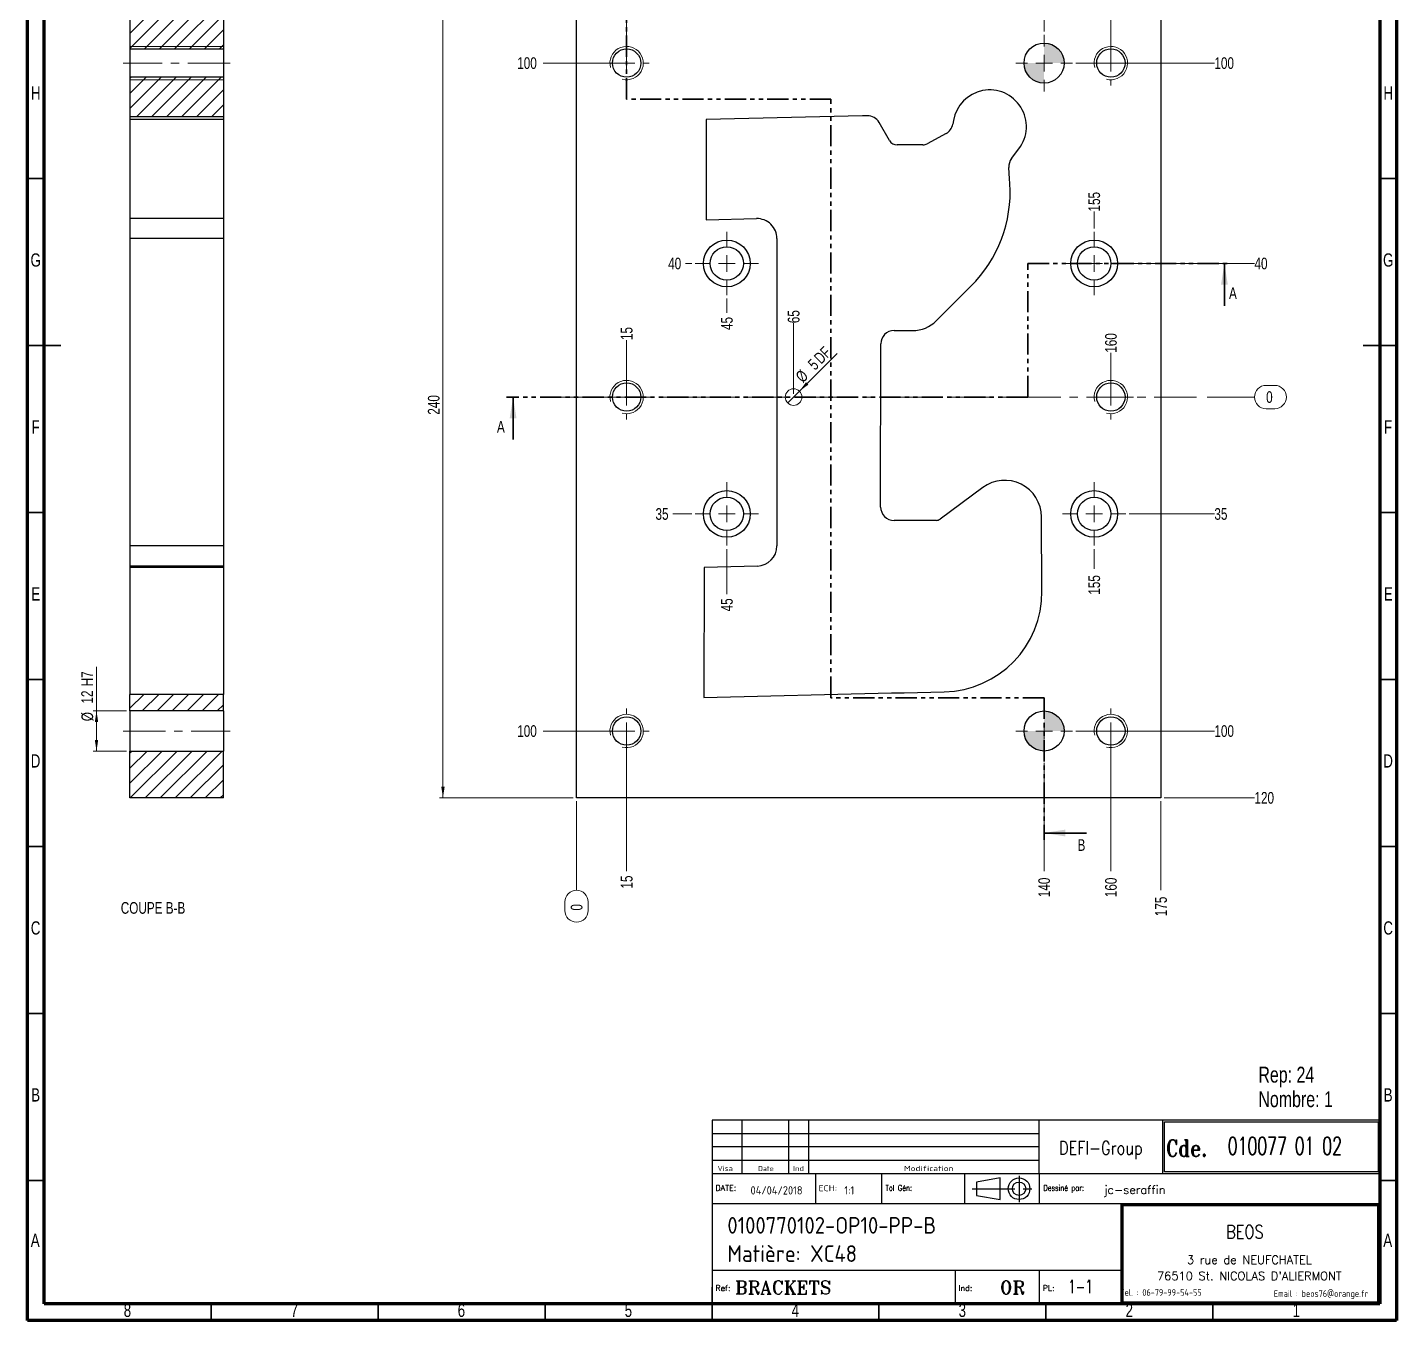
# Model space of a CAD drawing. Header units: millimetres. Extents: x 5 to 415, y 5 to 589.
# Drawn here: x 5 to 415, y 5 to 392.2 of the extents above; entities that cross this region are included whole.
import ezdxf

# ---------------------------------------------------------------- set-up
doc = ezdxf.new("R2010")
doc.units = ezdxf.units.MM
doc.linetypes.add('CENTERX2', pattern=[20.32, 12.7, -2.54, 2.54, -2.54])
doc.linetypes.add('PHANTOM', pattern=[12.7, 6.35, -1.27, 1.27, -1.27, 1.27, -1.27])
doc.layers.add('DIMENSIONS', color=176, linetype='Continuous')
doc.styles.add('SLDTEXTSTYLE0', font='TXT', dxfattribs={"width": 0.75})
doc.styles.add('SLDTEXTSTYLE1', font='ISOCP')
doc.styles.add('SLDTEXTSTYLE10', font='ISOCP', dxfattribs={"width": 1.147311})
doc.styles.add('SLDTEXTSTYLE11', font='ISOCP', dxfattribs={"width": 1.385904})
doc.styles.add('SLDTEXTSTYLE12', font='ISOCP', dxfattribs={"width": 1.246461})
doc.styles.add('SLDTEXTSTYLE13', font='ROMAND')
doc.styles.add('SLDTEXTSTYLE2', font='ROMANT', dxfattribs={"width": 0.8})
doc.styles.add('SLDTEXTSTYLE3', font='ISOCP', dxfattribs={"width": 0.8})
doc.styles.add('SLDTEXTSTYLE4', font='ROMANS', dxfattribs={"width": 0.8})
doc.styles.add('SLDTEXTSTYLE5', font='ROMANT')
doc.styles.add('SLDTEXTSTYLE6', font='ROMANS')
doc.styles.add('SLDTEXTSTYLE7', font='ROMANT', dxfattribs={"width": 0.65})
doc.styles.add('SLDTEXTSTYLE8', font='ISOCP', dxfattribs={"width": 1.446157})
doc.styles.add('SLDTEXTSTYLE9', font='ISOCP', dxfattribs={"width": 1.294402})
doc.dimstyles.new('SLDDIMSTYLE0', dxfattribs={"dimtxt": 3.5, "dimasz": 3.302, "dimexe": 0, "dimexo": 0.0625, "dimgap": 0.875, "dimtad": 1, "dimrnd": 1e-09, "dimzin": 12, "dimdsep": 46, "dimtxsty": 'SLDTEXTSTYLE0', "dimblk1": 'NONE', "dimsah": 1, "dimcen": 0, "dimadec": 0, "dimazin": 3, "dimtfac": 1, "dimtmove": 0, "dimatfit": 3, "dimldrblk": 'NONE', "dimfxl": 1, "dimfrac": 2, "dimtolj": 1, "dimtzin": 12, "dimarcsym": 0})
doc.dimstyles.new('SLDDIMSTYLE1', dxfattribs={"dimtxt": 3.5, "dimasz": 3.302, "dimexe": 0, "dimexo": 0.0625, "dimgap": 0.875, "dimtad": 0, "dimtih": 1, "dimtoh": 1, "dimdec": 0, "dimrnd": 1e-09, "dimdsep": 46, "dimtxsty": 'SLDTEXTSTYLE0', "dimblk1": 'NONE', "dimblk2": 'NONE', "dimsah": 1, "dimcen": 0.09, "dimadec": 0, "dimazin": 2, "dimtfac": 1, "dimtdec": 0, "dimtofl": 0, "dimtmove": 0, "dimatfit": 3, "dimldrblk": 'NONE', "dimfxl": 1, "dimfrac": 2, "dimtolj": 1, "dimtzin": 12, "dimarcsym": 0})
doc.dimstyles.new('SLDDIMSTYLE2', dxfattribs={"dimtxt": 3.5, "dimasz": 3.302, "dimexe": 0, "dimexo": 0.0625, "dimgap": 0.875, "dimtad": 0, "dimtih": 1, "dimtoh": 1, "dimrnd": 1e-09, "dimzin": 12, "dimdsep": 46, "dimtxsty": 'SLDTEXTSTYLE0', "dimblk1": 'NONE', "dimblk2": 'NONE', "dimsah": 1, "dimcen": 0.09, "dimadec": 0, "dimazin": 3, "dimtfac": 1, "dimtofl": 0, "dimtmove": 0, "dimatfit": 3, "dimldrblk": 'NONE', "dimfxl": 1, "dimfrac": 2, "dimtolj": 1, "dimtzin": 12, "dimarcsym": 0})
doc.dimstyles.new('SLDDIMSTYLE3', dxfattribs={"dimtxt": 3.5, "dimasz": 3.302, "dimexe": 0, "dimexo": 0.0625, "dimgap": 0.875, "dimtad": 1, "dimrnd": 1e-09, "dimzin": 12, "dimdsep": 46, "dimtxsty": 'SLDTEXTSTYLE0', "dimsah": 1, "dimcen": 0.09, "dimadec": 0, "dimazin": 3, "dimtfac": 1, "dimtofl": 0, "dimtmove": 0, "dimatfit": 3, "dimfxl": 1, "dimfrac": 2, "dimtolj": 1, "dimtzin": 12, "dimarcsym": 0})

# ---------------------------------------------------------------- blocks, each defined once
blk = doc.blocks.new('SW_NOTE_0')
at = {"color": 0, "linetype": 'Continuous', "lineweight": 0, "char_height": 4.763, "attachment_point": 1, "style": 'SLDTEXTSTYLE0'}
for s, insert in [('Rep: 24', (0, 6.14)), ('Nombre: 1', (0, -1.21))]:
    blk.add_mtext(s, dxfattribs=dict(at, insert=insert))
blk = doc.blocks.new('_D')
at = {"color": 7, "linetype": 'Continuous', "lineweight": 18}
for q in [(247.45, 294.56), (232.67, 279.78)]:
    blk.add_line((236.2, 283.31), q, dxfattribs=at)
blk.add_solid([(236.2, 283.31), (238.9, 285.29), (238.18, 286.01)], dxfattribs=at)
at = {"color": 7, "linetype": 'Continuous', "lineweight": 18, "char_height": 3.5, "attachment_point": 1, "rotation": 45, "style": 'SLDTEXTSTYLE0'}
for s, insert in [('DF', (240.22, 293.68)), ('5', (238.39, 291.85)), ('%%c', (234.7, 288.08))]:
    blk.add_mtext(s, dxfattribs=dict(at, insert=insert))
blk = doc.blocks.new('_None')
blk = doc.blocks.new('_D_1')
at = {"color": 7, "linetype": 'Continuous', "lineweight": 18}
for p, q in [((375.93, 285.03), (378.51, 285.03)), ((358.32, 281.54), (372.44, 281.54)), ((378.51, 278.05), (375.93, 278.05))]:
    blk.add_line(p, q, dxfattribs=at)
for centre, start, end in [((375.93, 281.54), 90, 270), ((378.51, 281.54), 270, 90)]:
    blk.add_arc(centre, 3.49, start, end, dxfattribs=at)
at = {"color": 7, "linetype": 'Continuous', "lineweight": 18, "insert": (375.93, 283.28), "char_height": 3.5, "attachment_point": 1, "style": 'SLDTEXTSTYLE0'}
blk.add_mtext('0', dxfattribs=at)
blk = doc.blocks.new('_D_2')
at = {"color": 7, "linetype": 'Continuous', "lineweight": 18}
blk.add_line((334.94, 246.54), (360.44, 246.54), dxfattribs=at)
at = {"color": 7, "linetype": 'Continuous', "lineweight": 18, "insert": (360.44, 248.28), "char_height": 3.5, "attachment_point": 1, "style": 'SLDTEXTSTYLE0'}
blk.add_mtext('35', dxfattribs=at)
blk = doc.blocks.new('_D_3')
at = {"color": 7, "linetype": 'Continuous', "lineweight": 18}
blk.add_line((203.94, 246.54), (198.26, 246.54), dxfattribs=at)
at = {"color": 7, "linetype": 'Continuous', "lineweight": 18, "insert": (193.08, 248.28), "char_height": 3.5, "attachment_point": 1, "style": 'SLDTEXTSTYLE0'}
blk.add_mtext('35', dxfattribs=at)
blk = doc.blocks.new('_D_4')
at = {"color": 7, "linetype": 'Continuous', "lineweight": 18}
blk.add_line((318.94, 181.54), (360.44, 181.54), dxfattribs=at)
at = {"color": 7, "linetype": 'Continuous', "lineweight": 18, "insert": (360.44, 183.28), "char_height": 3.5, "attachment_point": 1, "style": 'SLDTEXTSTYLE0'}
blk.add_mtext('100', dxfattribs=at)
blk = doc.blocks.new('_D_5')
at = {"color": 7, "linetype": 'Continuous', "lineweight": 18}
blk.add_line((183.44, 181.54), (159.44, 181.54), dxfattribs=at)
at = {"color": 7, "linetype": 'Continuous', "lineweight": 18, "insert": (151.68, 183.28), "char_height": 3.5, "attachment_point": 1, "style": 'SLDTEXTSTYLE0'}
blk.add_mtext('100', dxfattribs=at)
blk = doc.blocks.new('_D_6')
at = {"color": 7, "linetype": 'Continuous', "lineweight": 18}
blk.add_line((345.44, 161.54), (372.44, 161.54), dxfattribs=at)
at = {"color": 7, "linetype": 'Continuous', "lineweight": 18, "insert": (372.44, 163.28), "char_height": 3.5, "attachment_point": 1, "style": 'SLDTEXTSTYLE0'}
blk.add_mtext('120', dxfattribs=at)
blk = doc.blocks.new('_D_7')
at = {"color": 7, "linetype": 'Continuous', "lineweight": 18}
blk.add_line((203.94, 321.54), (202.04, 321.54), dxfattribs=at)
at = {"color": 7, "linetype": 'Continuous', "lineweight": 18, "insert": (196.87, 323.28), "char_height": 3.5, "attachment_point": 1, "style": 'SLDTEXTSTYLE0'}
blk.add_mtext('40', dxfattribs=at)
blk = doc.blocks.new('_D_8')
at = {"color": 7, "linetype": 'Continuous', "lineweight": 18}
blk.add_line((334.94, 321.54), (372.44, 321.54), dxfattribs=at)
at = {"color": 7, "linetype": 'Continuous', "lineweight": 18, "insert": (372.44, 323.28), "char_height": 3.5, "attachment_point": 1, "style": 'SLDTEXTSTYLE0'}
blk.add_mtext('40', dxfattribs=at)
blk = doc.blocks.new('_D_9')
at = {"color": 7, "linetype": 'Continuous', "lineweight": 18}
blk.add_line((183.44, 381.54), (159.44, 381.54), dxfattribs=at)
at = {"color": 7, "linetype": 'Continuous', "lineweight": 18, "insert": (151.68, 383.28), "char_height": 3.5, "attachment_point": 1, "style": 'SLDTEXTSTYLE0'}
blk.add_mtext('100', dxfattribs=at)
blk = doc.blocks.new('_D_10')
at = {"color": 7, "linetype": 'Continuous', "lineweight": 18}
blk.add_line((318.94, 381.54), (360.44, 381.54), dxfattribs=at)
at = {"color": 7, "linetype": 'Continuous', "lineweight": 18, "insert": (360.44, 383.28), "char_height": 3.5, "attachment_point": 1, "style": 'SLDTEXTSTYLE0'}
blk.add_mtext('100', dxfattribs=at)
blk = doc.blocks.new('_D_11')
at = {"color": 7, "linetype": 'Continuous', "lineweight": 18}
blk.add_line((345.44, 401.54), (372.44, 401.54), dxfattribs=at)
at = {"color": 7, "linetype": 'Continuous', "lineweight": 18, "insert": (372.44, 403.28), "char_height": 3.5, "attachment_point": 1, "style": 'SLDTEXTSTYLE0'}
blk.add_mtext('120', dxfattribs=at)
blk = doc.blocks.new('_D_12')
at = {"color": 7, "linetype": 'Continuous', "lineweight": 18}
for p, q in [((169.44, 160.54), (169.44, 133.85)), ((165.95, 127.78), (165.95, 130.36)), ((172.93, 130.36), (172.93, 127.78))]:
    blk.add_line(p, q, dxfattribs=at)
for centre, start, end in [((169.44, 130.36), 0, 180), ((169.44, 127.78), 180, 0)]:
    blk.add_arc(centre, 3.49, start, end, dxfattribs=at)
at = {"color": 7, "linetype": 'Continuous', "lineweight": 18, "insert": (167.7, 127.78), "char_height": 3.5, "attachment_point": 1, "rotation": 90, "style": 'SLDTEXTSTYLE0'}
blk.add_mtext('0', dxfattribs=at)
blk = doc.blocks.new('_D_13')
at = {"color": 7, "linetype": 'Continuous', "lineweight": 18}
blk.add_line((184.44, 180.54), (184.44, 139.54), dxfattribs=at)
at = {"color": 7, "linetype": 'Continuous', "lineweight": 18, "insert": (182.7, 134.37), "char_height": 3.5, "attachment_point": 1, "rotation": 90, "style": 'SLDTEXTSTYLE0'}
blk.add_mtext('15', dxfattribs=at)
blk = doc.blocks.new('_D_14')
at = {"color": 7, "linetype": 'Continuous', "lineweight": 18}
blk.add_line((184.44, 282.54), (184.44, 298.6), dxfattribs=at)
at = {"color": 7, "linetype": 'Continuous', "lineweight": 18, "insert": (182.7, 298.6), "char_height": 3.5, "attachment_point": 1, "rotation": 90, "style": 'SLDTEXTSTYLE0'}
blk.add_mtext('15', dxfattribs=at)
blk = doc.blocks.new('_D_15')
at = {"color": 7, "linetype": 'Continuous', "lineweight": 18}
blk.add_line((184.44, 382.54), (184.44, 406.22), dxfattribs=at)
at = {"color": 7, "linetype": 'Continuous', "lineweight": 18, "insert": (182.7, 406.22), "char_height": 3.5, "attachment_point": 1, "rotation": 90, "style": 'SLDTEXTSTYLE0'}
blk.add_mtext('15', dxfattribs=at)
blk = doc.blocks.new('_D_16')
at = {"color": 7, "linetype": 'Continuous', "lineweight": 18}
blk.add_line((214.44, 236.04), (214.44, 222.54), dxfattribs=at)
at = {"color": 7, "linetype": 'Continuous', "lineweight": 18, "insert": (212.7, 217.36), "char_height": 3.5, "attachment_point": 1, "rotation": 90, "style": 'SLDTEXTSTYLE0'}
blk.add_mtext('45', dxfattribs=at)
blk = doc.blocks.new('_D_17')
at = {"color": 7, "linetype": 'Continuous', "lineweight": 18}
blk.add_line((214.44, 311.04), (214.44, 306.8), dxfattribs=at)
at = {"color": 7, "linetype": 'Continuous', "lineweight": 18, "insert": (212.7, 301.63), "char_height": 3.5, "attachment_point": 1, "rotation": 90, "style": 'SLDTEXTSTYLE0'}
blk.add_mtext('45', dxfattribs=at)
blk = doc.blocks.new('_D_18')
at = {"color": 7, "linetype": 'Continuous', "lineweight": 18}
blk.add_line((234.44, 282.54), (234.44, 303.65), dxfattribs=at)
at = {"color": 7, "linetype": 'Continuous', "lineweight": 18, "insert": (232.7, 303.65), "char_height": 3.5, "attachment_point": 1, "rotation": 90, "style": 'SLDTEXTSTYLE0'}
blk.add_mtext('65', dxfattribs=at)
blk = doc.blocks.new('_D_19')
at = {"color": 7, "linetype": 'Continuous', "lineweight": 18}
blk.add_line((309.44, 172.04), (309.44, 139.54), dxfattribs=at)
at = {"color": 7, "linetype": 'Continuous', "lineweight": 18, "insert": (307.7, 131.79), "char_height": 3.5, "attachment_point": 1, "rotation": 90, "style": 'SLDTEXTSTYLE0'}
blk.add_mtext('140', dxfattribs=at)
blk = doc.blocks.new('_D_20')
at = {"color": 7, "linetype": 'Continuous', "lineweight": 18}
blk.add_line((309.44, 391.04), (309.44, 406.22), dxfattribs=at)
at = {"color": 7, "linetype": 'Continuous', "lineweight": 18, "insert": (307.7, 406.22), "char_height": 3.5, "attachment_point": 1, "rotation": 90, "style": 'SLDTEXTSTYLE0'}
blk.add_mtext('140', dxfattribs=at)
blk = doc.blocks.new('_D_21')
at = {"color": 7, "linetype": 'Continuous', "lineweight": 18}
blk.add_line((324.44, 332.04), (324.44, 337.1), dxfattribs=at)
at = {"color": 7, "linetype": 'Continuous', "lineweight": 18, "insert": (322.7, 337.1), "char_height": 3.5, "attachment_point": 1, "rotation": 90, "style": 'SLDTEXTSTYLE0'}
blk.add_mtext('155', dxfattribs=at)
blk = doc.blocks.new('_D_22')
at = {"color": 7, "linetype": 'Continuous', "lineweight": 18}
blk.add_line((324.44, 236.04), (324.44, 230.11), dxfattribs=at)
at = {"color": 7, "linetype": 'Continuous', "lineweight": 18, "insert": (322.7, 222.35), "char_height": 3.5, "attachment_point": 1, "rotation": 90, "style": 'SLDTEXTSTYLE0'}
blk.add_mtext('155', dxfattribs=at)
blk = doc.blocks.new('_D_23')
at = {"color": 7, "linetype": 'Continuous', "lineweight": 18}
blk.add_line((329.44, 180.54), (329.44, 139.54), dxfattribs=at)
at = {"color": 7, "linetype": 'Continuous', "lineweight": 18, "insert": (327.7, 131.79), "char_height": 3.5, "attachment_point": 1, "rotation": 90, "style": 'SLDTEXTSTYLE0'}
blk.add_mtext('160', dxfattribs=at)
blk = doc.blocks.new('_D_24')
at = {"color": 7, "linetype": 'Continuous', "lineweight": 18}
blk.add_line((329.44, 382.54), (329.44, 406.22), dxfattribs=at)
at = {"color": 7, "linetype": 'Continuous', "lineweight": 18, "insert": (327.7, 406.22), "char_height": 3.5, "attachment_point": 1, "rotation": 90, "style": 'SLDTEXTSTYLE0'}
blk.add_mtext('160', dxfattribs=at)
blk = doc.blocks.new('_D_25')
at = {"color": 7, "linetype": 'Continuous', "lineweight": 18}
blk.add_line((329.44, 282.54), (329.44, 294.81), dxfattribs=at)
at = {"color": 7, "linetype": 'Continuous', "lineweight": 18, "insert": (327.7, 294.81), "char_height": 3.5, "attachment_point": 1, "rotation": 90, "style": 'SLDTEXTSTYLE0'}
blk.add_mtext('160', dxfattribs=at)
blk = doc.blocks.new('_D_26')
at = {"color": 7, "linetype": 'Continuous', "lineweight": 18}
blk.add_line((344.44, 160.54), (344.44, 133.85), dxfattribs=at)
at = {"color": 7, "linetype": 'Continuous', "lineweight": 18, "insert": (342.7, 126.09), "char_height": 3.5, "attachment_point": 1, "rotation": 90, "style": 'SLDTEXTSTYLE0'}
blk.add_mtext('175', dxfattribs=at)
blk = doc.blocks.new('_D_28')
at = {"color": 7, "linetype": 'Continuous', "lineweight": 18}
for p, q in [((168.44, 401.54), (128.44, 401.54)), ((129.44, 161.54), (129.44, 401.54)), ((168.44, 161.54), (128.44, 161.54))]:
    blk.add_line(p, q, dxfattribs=at)
for points in [[(129.44, 401.54), (128.93, 398.24), (129.94, 398.24)], [(129.44, 161.54), (129.94, 164.85), (128.93, 164.85)]]:
    blk.add_solid(points, dxfattribs=at)
at = {"color": 7, "linetype": 'Continuous', "lineweight": 18, "insert": (124.92, 276.26), "char_height": 3.5, "attachment_point": 1, "rotation": 90, "style": 'SLDTEXTSTYLE0'}
blk.add_mtext('240', dxfattribs=at)
blk = doc.blocks.new('SW_CENTERMARKSYMBOL_0')
at = {"color": 0, "linetype": 'Continuous', "lineweight": 0}
for p, q in [((0, 5), (0, 9.5)), ((-5, 0), (-9.5, 0)), ((0, 0), (-2.5, 0)), ((0, 0), (0, 2.5)), ((0, 0), (0, -2.5)), ((0, 0), (2.5, 0)), ((5, 0), (9.5, 0)), ((0, -5), (0, -9.5))]:
    blk.add_line(p, q, dxfattribs=at)
blk = doc.blocks.new('SW_CENTERMARKSYMBOL_1')
at = {"color": 0, "linetype": 'Continuous', "lineweight": 0}
for p, q in [((0, 5), (0, 9.5)), ((-5, 0), (-9.5, 0)), ((0, 0), (-2.5, 0)), ((0, 0), (0, 2.5)), ((0, 0), (0, -2.5)), ((0, 0), (2.5, 0)), ((5, 0), (9.5, 0)), ((0, -5), (0, -9.5))]:
    blk.add_line(p, q, dxfattribs=at)
blk = doc.blocks.new('SW_CENTERMARKSYMBOL_2')
at = {"color": 0, "linetype": 'Continuous', "lineweight": 0}
for p, q in [((0, 5), (0, 9.5)), ((-5, 0), (-9.5, 0)), ((0, 0), (-2.5, 0)), ((0, 0), (0, 2.5)), ((0, 0), (0, -2.5)), ((0, 0), (2.5, 0)), ((5, 0), (9.5, 0)), ((0, -5), (0, -9.5))]:
    blk.add_line(p, q, dxfattribs=at)
blk = doc.blocks.new('SW_CENTERMARKSYMBOL_3')
at = {"color": 0, "linetype": 'Continuous', "lineweight": 0}
for p, q in [((0, 5), (0, 9.5)), ((-5, 0), (-9.5, 0)), ((0, 0), (-2.5, 0)), ((0, 0), (0, 2.5)), ((0, 0), (0, -2.5)), ((0, 0), (2.5, 0)), ((5, 0), (9.5, 0)), ((0, -5), (0, -9.5))]:
    blk.add_line(p, q, dxfattribs=at)
blk = doc.blocks.new('SW_CENTERMARKSYMBOL_4')
at = {"color": 0, "linetype": 'Continuous', "lineweight": 0}
for p, q in [((0, 5), (0, 6.75)), ((-5, 0), (-6.75, 0)), ((0, 0), (-2.5, 0)), ((0, 0), (0, 2.5)), ((0, 0), (0, -2.5)), ((0, 0), (2.5, 0)), ((5, 0), (6.75, 0)), ((0, -5), (0, -6.75))]:
    blk.add_line(p, q, dxfattribs=at)
blk = doc.blocks.new('SW_CENTERMARKSYMBOL_5')
at = {"color": 0, "linetype": 'Continuous', "lineweight": 0}
for p, q in [((0, 5), (0, 6.75)), ((-5, 0), (-6.75, 0)), ((0, 0), (-2.5, 0)), ((0, 0), (0, 2.5)), ((0, 0), (0, -2.5)), ((0, 0), (2.5, 0)), ((5, 0), (6.75, 0)), ((0, -5), (0, -6.75))]:
    blk.add_line(p, q, dxfattribs=at)
blk = doc.blocks.new('SW_CENTERMARKSYMBOL_6')
at = {"color": 0, "linetype": 'Continuous', "lineweight": 0}
for p, q in [((0, 5), (0, 6.75)), ((-5, 0), (-6.75, 0)), ((0, 0), (-2.5, 0)), ((0, 0), (0, 2.5)), ((0, 0), (0, -2.5)), ((0, 0), (2.5, 0)), ((5, 0), (6.75, 0)), ((0, -5), (0, -6.75))]:
    blk.add_line(p, q, dxfattribs=at)
blk = doc.blocks.new('SW_CENTERMARKSYMBOL_7')
at = {"color": 0, "linetype": 'Continuous', "lineweight": 0}
for p, q in [((0, 5), (0, 6.75)), ((-5, 0), (-6.75, 0)), ((0, 0), (-2.5, 0)), ((0, 0), (0, 2.5)), ((0, 0), (0, -2.5)), ((0, 0), (2.5, 0)), ((5, 0), (6.75, 0)), ((0, -5), (0, -6.75))]:
    blk.add_line(p, q, dxfattribs=at)
blk = doc.blocks.new('SW_CENTERMARKSYMBOL_8')
at = {"color": 0, "linetype": 'Continuous', "lineweight": 0}
for p, q in [((0, 5), (0, 6.75)), ((-5, 0), (-6.75, 0)), ((0, 0), (-2.5, 0)), ((0, 0), (0, 2.5)), ((0, 0), (0, -2.5)), ((0, 0), (2.5, 0)), ((5, 0), (6.75, 0)), ((0, -5), (0, -6.75))]:
    blk.add_line(p, q, dxfattribs=at)
blk = doc.blocks.new('SW_CENTERMARKSYMBOL_9')
at = {"color": 0, "linetype": 'Continuous', "lineweight": 0}
for p, q in [((0, 5), (0, 6.75)), ((-5, 0), (-6.75, 0)), ((0, 0), (-2.5, 0)), ((0, 0), (0, 2.5)), ((0, 0), (0, -2.5)), ((0, 0), (2.5, 0)), ((5, 0), (6.75, 0)), ((0, -5), (0, -6.75))]:
    blk.add_line(p, q, dxfattribs=at)
blk = doc.blocks.new('SW_CENTERMARKSYMBOL_10')
at = {"color": 0, "linetype": 'Continuous', "lineweight": 0}
for p, q in [((0, 5), (0, 8.5)), ((-5, 0), (-8.5, 0)), ((0, 0), (-2.5, 0)), ((0, 0), (0, 2.5)), ((0, 0), (0, -2.5)), ((0, 0), (2.5, 0)), ((5, 0), (8.5, 0)), ((0, -5), (0, -8.5))]:
    blk.add_line(p, q, dxfattribs=at)
blk = doc.blocks.new('SW_CENTERMARKSYMBOL_11')
at = {"color": 0, "linetype": 'Continuous', "lineweight": 0}
for p, q in [((0, 5), (0, 8.5)), ((-5, 0), (-8.5, 0)), ((0, 0), (-2.5, 0)), ((0, 0), (0, 2.5)), ((0, 0), (0, -2.5)), ((0, 0), (2.5, 0)), ((5, 0), (8.5, 0)), ((0, -5), (0, -8.5))]:
    blk.add_line(p, q, dxfattribs=at)
blk = doc.blocks.new('SW_DOWELSYMBOL_0')
at = {"linetype": 'Continuous', "lineweight": 0}
h = blk.add_hatch(color=0, dxfattribs=at)
edge = h.paths.add_edge_path(flags=0)
edge.add_arc((0, 0), 6, 0, 90)
edge.add_line((0, 6), (0, 0))
edge.add_line((0, 0), (6, 0))
h = blk.add_hatch(color=0, dxfattribs=at)
edge = h.paths.add_edge_path(flags=0)
edge.add_arc((0, 0), 6, 180, 270)
edge.add_line((0, -6), (0, 0))
edge.add_line((0, 0), (-6, 0))
at = {"color": 0, "linetype": 'Continuous', "lineweight": 0}
blk.add_circle((0, 0), 6, dxfattribs=at)
blk = doc.blocks.new('SW_DOWELSYMBOL_1')
at = {"linetype": 'Continuous', "lineweight": 0}
h = blk.add_hatch(color=0, dxfattribs=at)
edge = h.paths.add_edge_path(flags=0)
edge.add_arc((0, 0), 6, 0, 90)
edge.add_line((0, 6), (0, 0))
edge.add_line((0, 0), (6, 0))
h = blk.add_hatch(color=0, dxfattribs=at)
edge = h.paths.add_edge_path(flags=0)
edge.add_arc((0, 0), 6, 180, 270)
edge.add_line((0, -6), (0, 0))
edge.add_line((0, 0), (-6, 0))
at = {"color": 0, "linetype": 'Continuous', "lineweight": 0}
blk.add_circle((0, 0), 6, dxfattribs=at)
blk = doc.blocks.new('_D_34')
at = {"color": 7, "linetype": 'Continuous', "lineweight": 18}
for p, q in [((25.7, 187.54), (25.7, 200.71)), ((34.7, 187.54), (24.7, 187.54)), ((25.7, 187.54), (25.7, 175.54)), ((34.7, 175.54), (24.7, 175.54))]:
    blk.add_line(p, q, dxfattribs=at)
for points in [[(25.7, 187.54), (25.19, 184.24), (26.2, 184.24)], [(25.7, 175.54), (26.2, 178.85), (25.19, 178.85)]]:
    blk.add_solid(points, dxfattribs=at)
at = {"color": 7, "linetype": 'Continuous', "lineweight": 18, "char_height": 3.5, "attachment_point": 1, "rotation": 90, "style": 'SLDTEXTSTYLE0'}
for s, insert in [('H7', (21.13, 194.93)), ('12', (21.13, 189.76)), ('%%c', (21.18, 184.48))]:
    blk.add_mtext(s, dxfattribs=dict(at, insert=insert))

msp = doc.modelspace()

# ---------------------------------------------------------------- hatches: boundary and pattern name
at = {"linetype": 'Continuous', "lineweight": 18}
h = msp.add_hatch(dxfattribs=at)
h.set_pattern_fill('ANSI31', style=0)
h.paths.add_polyline_path([(63.695, 385.794), (63.695, 401.544), (35.695, 401.544), (35.695, 385.794)], flags=0)
h = msp.add_hatch(dxfattribs=at)
h.set_pattern_fill('ANSI31', style=0)
h.paths.add_polyline_path([(63.695, 365.528), (63.695, 377.294), (35.695, 377.294), (35.695, 365.528)], flags=0)
h = msp.add_hatch(dxfattribs=at)
h.set_pattern_fill('ANSI31', style=0)
h.paths.add_polyline_path([(35.695, 187.544), (63.695, 187.544), (63.695, 192.485), (35.695, 192.485)], flags=0)
h = msp.add_hatch(dxfattribs=at)
h.set_pattern_fill('ANSI31', style=0)
h.paths.add_polyline_path([(35.695, 161.544), (63.695, 161.544), (63.695, 175.544), (35.695, 175.544)], flags=0)

# ---------------------------------------------------------------- linework, layer by layer
at = {"color": 7, "linetype": 'Continuous', "lineweight": 70}
for p, q in [((5, 5), (5, 589)), ((415, 589), (415, 5)), ((10, 10), (10, 584)), ((410, 584), (410, 10)), ((410, 10), (10, 10)), ((415, 5), (5, 5))]:
    msp.add_line(p, q, dxfattribs=at)
at = {"color": 7, "linetype": 'PHANTOM', "lineweight": 35}
for p, q in [((184.436, 370.708), (184.436, 430.344)), ((245.597, 370.708), (184.436, 370.708)), ((245.597, 191.513), (245.597, 370.708)), ((304.567, 281.544), (304.567, 321.544)), ((304.567, 321.544), (365.436, 321.544)), ((304.567, 281.544), (148.436, 281.544)), ((309.436, 191.513), (245.597, 191.513)), ((309.436, 191.513), (309.436, 149.002))]:
    msp.add_line(p, q, dxfattribs=at)
at = {"color": 7, "linetype": 'Continuous', "lineweight": 25}
for p, q in [((35.695, 401.544), (35.695, 385.794)), ((63.695, 401.544), (63.695, 385.794)), ((169.436, 161.544), (169.436, 401.544)), ((344.436, 401.544), (344.436, 161.544)), ((35.695, 385.794), (63.695, 385.794)), ((35.695, 385.794), (35.695, 377.294)), ((63.695, 385.794), (63.695, 377.294)), ((63.695, 377.294), (35.695, 377.294)), ((35.695, 377.294), (35.695, 365.528)), ((63.695, 377.294), (63.695, 365.528)), ((35.695, 365.528), (63.695, 365.528)), ((35.695, 365.528), (35.695, 364.604)), ((63.695, 365.528), (63.695, 364.604)), ((255.034, 365.761), (208.278, 364.604)), ((256.546, 365.761), (255.034, 365.761)), ((63.695, 364.604), (35.695, 364.604)), ((35.695, 364.604), (35.695, 334.971)), ((63.695, 364.604), (63.695, 334.971)), ((208.278, 364.604), (208.262, 334.597)), ((263.157, 358.342), (260.029, 363.761)), ((282.309, 364.379), (282.116, 363.268)), ((273.174, 357.044), (265.406, 357.044)), ((280.084, 360.438), (274.413, 357.358)), ((299.71, 352.952), (301.908, 355.846)), ((299.114, 346.88), (298.903, 350.286)), ((299.2, 345.474), (299.114, 346.88)), ((63.695, 334.971), (35.695, 334.971)), ((35.695, 334.971), (35.695, 328.971)), ((63.695, 334.971), (63.695, 328.971)), ((208.262, 334.597), (223.287, 334.969)), ((63.695, 328.971), (35.695, 328.971)), ((35.695, 328.971), (35.695, 236.944)), ((63.695, 328.971), (63.695, 236.944)), ((229.436, 328.971), (229.436, 236.944)), ((277.168, 304.366), (287.544, 314.73)), ((264.533, 301.443), (270.095, 301.44)), ((260.504, 248.61), (260.53, 297.445)), ((291.137, 254.464), (278.291, 244.998)), ((277.105, 244.608), (264.504, 244.608)), ((308.806, 223.417), (308.663, 245.679)), ((63.695, 236.944), (35.695, 236.944)), ((35.695, 236.944), (35.695, 230.946)), ((63.695, 236.944), (63.695, 230.946)), ((63.695, 230.946), (35.695, 230.946)), ((35.695, 230.946), (35.695, 230.55)), ((63.695, 230.55), (35.695, 230.55)), ((35.695, 230.55), (35.695, 192.485)), ((63.695, 230.946), (63.695, 230.55)), ((63.695, 230.55), (63.695, 192.485)), ((207.606, 230.55), (207.585, 191.544)), ((223.585, 230.946), (207.606, 230.55)), ((207.585, 191.544), (263.797, 192.935)), ((263.797, 192.935), (267.547, 192.933)), ((267.547, 192.933), (279.555, 193.233)), ((35.695, 187.544), (35.695, 192.485)), ((63.695, 192.485), (35.695, 192.485)), ((63.695, 187.544), (63.695, 192.485)), ((63.695, 187.544), (35.695, 187.544)), ((35.695, 187.544), (35.695, 175.544)), ((63.695, 187.544), (63.695, 175.544)), ((35.695, 175.544), (63.695, 175.544)), ((35.695, 161.544), (35.695, 175.544)), ((63.695, 161.544), (63.695, 175.544)), ((63.695, 161.544), (35.695, 161.544)), ((344.436, 161.544), (169.436, 161.544))]:
    msp.add_line(p, q, dxfattribs=at)
at = {"color": 7, "linetype": 'Continuous', "lineweight": 18}
for p, q in [((35.695, 386.544), (63.695, 386.544)), ((35.695, 376.544), (63.695, 376.544))]:
    msp.add_line(p, q, dxfattribs=at)
at = {"color": 7, "linetype": 'CENTERX2', "lineweight": 18}
for p, q in [((65.695, 381.544), (33.695, 381.544)), ((159.54, 281.544), (357.321, 281.544)), ((33.695, 181.544), (65.695, 181.544))]:
    msp.add_line(p, q, dxfattribs=at)
at = {"color": 7, "linetype": 'Continuous', "lineweight": 35}
for p, q in [((10, 347), (5, 347)), ((410, 347), (415, 347)), ((363.436, 308.844), (363.436, 321.544)), ((4.999, 297), (15.001, 297)), ((10, 297), (5, 297)), ((415.001, 297), (404.999, 297)), ((410, 297), (415, 297)), ((150.436, 268.844), (150.436, 281.544)), ((10, 247), (5, 247)), ((410, 247), (415, 247)), ((10, 197), (5, 197)), ((410, 197), (415, 197)), ((322.136, 151.002), (309.436, 151.002)), ((10, 147), (5, 147)), ((410, 147), (415, 147)), ((10, 97), (5, 97)), ((410, 97), (415, 97)), ((10, 47), (5, 47)), ((410, 47), (415, 47)), ((210, 4.999), (210, 15.001)), ((60, 10), (60, 5)), ((110, 10), (110, 5)), ((160, 10), (160, 5)), ((210, 10), (210, 5)), ((260, 10), (260, 5)), ((310, 10), (310, 5)), ((360, 10), (360, 5))]:
    msp.add_line(p, q, dxfattribs=at)
at = {"color": 7, "linetype": 'Continuous', "lineweight": 25}
for centre, radius in [((184.436, 381.544), 4.25), ((309.436, 381.544), 6), ((329.436, 381.544), 4.25), ((214.436, 321.544), 7), ((324.436, 321.544), 7), ((214.436, 321.544), 5), ((324.436, 321.544), 5), ((184.436, 281.544), 4.25), ((329.436, 281.544), 4.25), ((214.436, 246.544), 7), ((214.436, 246.544), 5), ((324.436, 246.544), 7), ((324.436, 246.544), 5), ((184.436, 181.544), 4.25), ((309.436, 181.544), 6), ((329.436, 181.544), 4.25)]:
    msp.add_circle(centre, radius, dxfattribs=at)
at = {"color": 7, "linetype": 'Continuous', "lineweight": 18}
msp.add_circle((234.436, 281.544), 2.5, dxfattribs=at)
for centre in [(184.436, 381.544), (329.436, 381.544), (184.436, 281.544), (329.436, 281.544), (184.436, 181.544), (329.436, 181.544)]:
    msp.add_arc(centre, 5, 255, 195, dxfattribs=at)
at = {"color": 7, "linetype": 'Continuous', "lineweight": 25}
for centre, radius, start, end in [((293.147, 362.498), 11, 322.7916, 170.15119), ((256.565, 361.761), 4, 30, 90.27075), ((278.175, 363.953), 4, 298.50302, 350.15119), ((265.406, 359.64), 2.596, 210, 270), ((273.174, 359.64), 2.596, 270, 298.50302), ((302.896, 350.533), 4, 142.7916, 183.53693), ((259.275, 343.03), 40, 314.96943, 3.50302), ((223.436, 328.971), 6, 0, 91.41839), ((270.101, 311.44), 10, 269.96943, 314.96943), ((264.53, 297.443), 4, 89.96943, 179.96943), ((297.663, 245.608), 11, 0.36878, 126.3847), ((264.504, 248.608), 4, 179.96943, 270), ((277.105, 246.608), 2, 270, 306.3847), ((223.436, 236.944), 6, 271.41839, 0), ((278.806, 223.224), 30, 271.42957, 0.36878)]:
    msp.add_arc(centre, radius, start, end, dxfattribs=at)
at = {"color": 7, "linetype": 'Continuous', "lineweight": 35}
for points in [[(363.436, 321.544), (362.42, 315.194), (364.452, 315.194)], [(150.436, 281.544), (149.42, 275.194), (151.452, 275.194)], [(309.436, 151.002), (315.786, 149.986), (315.786, 152.018)]]:
    msp.add_solid(points, dxfattribs=at)
at = {"layer": 'DIMENSIONS', "color": 3}
for p, q in [((308, 65), (210, 65)), ((219, 49), (219, 65)), ((233, 49), (233, 65)), ((239, 49), (239, 65)), ((210, 61), (308, 61)), ((308, 57), (210, 57)), ((210, 53), (308, 53))]:
    msp.add_line(p, q, dxfattribs=at)
at = {"layer": 'DIMENSIONS', "color": 6}
for p, q in [((210, 65), (210, 10)), ((410, 10), (410, 65)), ((410, 40), (332.384, 40)), ((332.384, 40), (332.384, 10)), ((409.8, 39.8), (332.584, 39.8)), ((332.584, 39.8), (332.584, 10.2)), ((409.6, 39.6), (332.784, 39.6)), ((332.784, 39.6), (332.784, 10.4)), ((409.4, 39.4), (332.984, 39.4)), ((332.984, 39.4), (332.984, 10.6)), ((409.4, 10.6), (409.4, 39.4)), ((409.6, 10.4), (409.6, 39.6)), ((409.8, 10.2), (409.8, 39.8)), ((210, 10), (410, 10)), ((332.584, 10.2), (409.8, 10.2)), ((332.784, 10.4), (409.6, 10.4)), ((332.984, 10.6), (409.4, 10.6))]:
    msp.add_line(p, q, dxfattribs=at)
at = {"layer": 'DIMENSIONS', "color": 1}
for p, q in [((410, 65), (308, 65)), ((308, 49), (308, 65)), ((345, 49), (345, 65)), ((345.5, 49.5), (345.5, 64.5)), ((345.5, 64.5), (409.5, 64.5)), ((409.5, 64.5), (409.5, 49.5)), ((409.5, 49.5), (345.5, 49.5)), ((210, 49), (410, 49)), ((241, 49), (241, 40)), ((260.731, 49), (260.731, 40)), ((285.62, 49), (285.62, 40)), ((308, 49), (308, 40)), ((332.384, 40), (210, 40)), ((332.384, 20), (210, 20)), ((282.792, 20), (282.792, 10)), ((308, 20), (308, 10))]:
    msp.add_line(p, q, dxfattribs=at)
at = {"layer": 'DIMENSIONS'}
for p, q in [((345.5, 49.5), (345.5, 64.5)), ((345.5, 64.5), (409.5, 64.5)), ((409.5, 64.5), (409.5, 49.5)), ((409.5, 49.5), (345.5, 49.5))]:
    msp.add_line(p, q, dxfattribs=at)
at = {"layer": 'DIMENSIONS', "color": 7}
for p, q in [((296.244, 47.75), (289.244, 46.5)), ((289.244, 46.5), (289.244, 42.5)), ((296.244, 41.25), (296.244, 47.75)), ((289.244, 42.5), (296.244, 41.25))]:
    msp.add_line(p, q, dxfattribs=at)
at = {"layer": 'DIMENSIONS', "color": 3, "linetype": 'CENTERX2'}
for p, q in [((301.934, 48.348), (301.934, 40.513)), ((287.946, 44.5), (306.201, 44.5))]:
    msp.add_line(p, q, dxfattribs=at)
at = {"layer": 'DIMENSIONS', "color": 7}
for radius in [3.25, 2]:
    msp.add_circle((301.934, 44.5), radius, dxfattribs=at)

# ---------------------------------------------------------------- block references
at = {"color": 7, "linetype": 'Continuous', "lineweight": 0}
for name, p in [('SW_CENTERMARKSYMBOL_10', (309.436, 381.544)), ('SW_CENTERMARKSYMBOL_8', (184.436, 381.544)), ('SW_DOWELSYMBOL_0', (309.436, 381.544)), ('SW_CENTERMARKSYMBOL_9', (329.436, 381.544)), ('SW_CENTERMARKSYMBOL_0', (214.436, 321.544)), ('SW_CENTERMARKSYMBOL_1', (324.436, 321.544)), ('SW_CENTERMARKSYMBOL_6', (184.436, 281.544)), ('SW_CENTERMARKSYMBOL_7', (329.436, 281.544)), ('SW_CENTERMARKSYMBOL_3', (214.436, 246.544)), ('SW_CENTERMARKSYMBOL_2', (324.436, 246.544)), ('SW_CENTERMARKSYMBOL_11', (309.436, 181.544)), ('SW_CENTERMARKSYMBOL_5', (184.436, 181.544)), ('SW_DOWELSYMBOL_1', (309.436, 181.544)), ('SW_CENTERMARKSYMBOL_4', (329.436, 181.544)), ('SW_NOTE_0', (373.607, 74.885))]:
    msp.add_blockref(name, p, dxfattribs=at)

# ---------------------------------------------------------------- texts
at = {"color": 7, "linetype": 'Continuous', "lineweight": 0, "attachment_point": 2, "style": 'SLDTEXTSTYLE0'}
for s, insert, char_height in [('H', (7.49, 374.56), 3.969), ('H', (412.49, 374.56), 3.969), ('G', (7.487, 324.56), 3.969), ('G', (412.487, 324.56), 3.969), ('F', (7.458, 274.56), 3.969), ('F', (412.458, 274.56), 3.969), ('E', (7.508, 224.56), 3.969), ('E', (412.508, 224.56), 3.969), ('D', (7.453, 174.56), 3.969), ('D', (412.453, 174.56), 3.969), ('COUPE B-B', (42.623, 130.322), 3.5), ('C', (7.459, 124.56), 3.969), ('C', (412.459, 124.56), 3.969), ('B', (7.471, 74.56), 3.969), ('B', (412.471, 74.56), 3.969), ('A', (7.34, 31.06), 3.969), ('A', (412.34, 31.06), 3.969), ('8', (34.96, 10.06), 3.969), ('7', (84.96, 10.06), 3.969), ('6', (134.96, 10.06), 3.969), ('5', (184.96, 10.06), 3.969), ('4', (234.96, 10.06), 3.969), ('3', (284.96, 10.06), 3.969), ('2', (334.96, 10.06), 3.969), ('1', (384.96, 10.06), 3.969)]:
    msp.add_mtext(s, dxfattribs=dict(at, insert=insert, char_height=char_height))
at = {"color": 7, "linetype": 'Continuous', "char_height": 3.5, "attachment_point": 1, "style": 'SLDTEXTSTYLE0'}
for s, insert in [('A', (364.815, 314.397)), ('A', (145.609, 274.397)), ('B', (319.462, 149.152))]:
    msp.add_mtext(s, dxfattribs=dict(at, insert=insert))
at = {"layer": 'DIMENSIONS'}
for s, insert, char_height, attachment_point, style in [('DEFI-Group', (326.42, 58.701), 4, 2, 'SLDTEXTSTYLE2'), ('Cde.', (346, 59.126), 5, 1, 'SLDTEXTSTYLE2'), ('010077 01 02', (364.442, 59.94), 5.29167, 1, 'SLDTEXTSTYLE7'), ('Visa', (211.655, 51.348), 1.5671, 1, 'SLDTEXTSTYLE12'), ('Date', (223.824, 51.283), 1.4924, 1, 'SLDTEXTSTYLE10'), ('Ind', (234.254, 51.283), 1.4924, 1, 'SLDTEXTSTYLE11'), ('Modification', (267.489, 51.348), 1.56705, 1, 'SLDTEXTSTYLE8'), ('DATE:', (211.034, 45.598), 1.7277, 1, 'SLDTEXTSTYLE6'), ('04/04/2018', (221.533, 45.253), 2.5, 1, 'SLDTEXTSTYLE1'), ('ECH:', (241.911, 45.56), 1.8141, 1, 'SLDTEXTSTYLE9'), ('1:1', (249.62, 45.24), 2.5, 1, 'SLDTEXTSTYLE1'), ('Tol Gén:', (261.952, 45.598), 1.7277, 1, 'SLDTEXTSTYLE4'), ('Dessiné par:', (309.221, 45.598), 1.72768, 1, 'SLDTEXTSTYLE4'), ('jc-seraffin', (327.355, 45.42), 2.5, 1, 'SLDTEXTSTYLE5'), ('0100770102-OP10-PP-B', (214.603, 36.024), 5, 1, 'SLDTEXTSTYLE1'), ('BEOS', (369.571, 33.595), 4, 2, 'SLDTEXTSTYLE2'), ('Matière: XC48', (214.603, 27.564), 5, 1, 'SLDTEXTSTYLE1'), ('3 rue de NEUFCHATEL', (370.909, 24.448), 2.5, 2, 'SLDTEXTSTYLE13'), ('BRACKETS', (216.904, 16.951), 4, 1, 'SLDTEXTSTYLE5'), ('OR', (296.194, 16.951), 4, 1, 'SLDTEXTSTYLE5'), ('1-1', (316.651, 17.173), 4, 1, 'SLDTEXTSTYLE7'), ("76510 St. NICOLAS D'ALIERMONT", (370.903, 19.623), 2.5, 2, 'SLDTEXTSTYLE13'), ('Ref:', (211.034, 15.598), 1.7277, 1, 'SLDTEXTSTYLE6'), ('Ind:', (283.826, 15.598), 1.7277, 1, 'SLDTEXTSTYLE6'), ('PL:', (309.034, 15.598), 1.7277, 1, 'SLDTEXTSTYLE6'), ('Tel. : 06-79-99-54-55', (344.36, 14.429), 2, 2, 'SLDTEXTSTYLE3'), ('Email : beos76@orange.fr', (392.372, 14.097), 2, 2, 'SLDTEXTSTYLE3')]:
    msp.add_mtext(s, dxfattribs=dict(at, insert=insert, char_height=char_height, attachment_point=attachment_point, style=style))

# ---------------------------------------------------------------- dimensions: what is measured, and where the dimension line sits
at = {"color": 7, "linetype": 'Continuous', "lineweight": 18}
for feature_location, offset, dtype, origin, dimstyle, picture, middle in [((309.436, 390.044), (0, 16.173), 1, (169.436, 161.544), 'SLDDIMSTYLE2', '_D_20', (309.436, 410.095)), ((329.436, 381.544), (0, 24.673), 1, (169.436, 161.544), 'SLDDIMSTYLE2', '_D_24', (329.436, 410.095)), ((184.436, 381.544), (0, 24.673), 1, (169.436, 161.544), 'SLDDIMSTYLE2', '_D_15', (184.436, 408.802)), ((344.436, 401.544), (28, 0), 0, (357.321, 281.544), 'SLDDIMSTYLE2', '_D_11', (376.315, 401.544)), ((184.436, 381.544), (-25, 0), 0, (357.321, 281.544), 'SLDDIMSTYLE2', '_D_9', (155.557, 381.544)), ((317.936, 381.544), (42.5, 0), 0, (357.321, 281.544), 'SLDDIMSTYLE2', '_D_10', (364.315, 381.544)), ((324.436, 331.044), (0, 6.056), 1, (169.436, 161.544), 'SLDDIMSTYLE2', '_D_21', (324.436, 340.979)), ((204.936, 321.544), (-2.893, 0), 0, (357.321, 281.544), 'SLDDIMSTYLE2', '_D_7', (199.457, 321.544)), ((333.936, 321.544), (38.5, 0), 0, (357.321, 281.544), 'SLDDIMSTYLE2', '_D_8', (375.022, 321.544)), ((214.436, 312.044), (0, -5.242), 1, (169.436, 161.544), 'SLDDIMSTYLE2', '_D_17', (214.436, 304.216)), ((234.436, 281.544), (0, 22.102), 1, (169.436, 161.544), 'SLDDIMSTYLE2', '_D_18', (234.436, 306.232)), ((184.436, 281.544), (0, 17.053), 1, (169.436, 161.544), 'SLDDIMSTYLE2', '_D_14', (184.436, 301.182)), ((329.436, 281.544), (0, 13.266), 1, (169.436, 161.544), 'SLDDIMSTYLE2', '_D_25', (329.436, 298.688)), ((357.321344292, 281.543585923), (15.114662324, 0), 0, (357.321344292, 281.543585923), 'SLDDIMSTYLE1', '_D_1', (377.21812452, 281.543585923)), ((184.436, 181.544), (-25, 0), 0, (357.321, 281.544), 'SLDDIMSTYLE2', '_D_5', (155.557, 181.544)), ((204.936, 246.544), (-6.68, 0), 0, (357.321, 281.544), 'SLDDIMSTYLE2', '_D_3', (195.67, 246.544)), ((317.936, 181.544), (42.5, 0), 0, (357.321, 281.544), 'SLDDIMSTYLE2', '_D_4', (364.315, 181.544)), ((333.936, 246.544), (26.5, 0), 0, (357.321, 281.544), 'SLDDIMSTYLE2', '_D_2', (363.022, 246.544)), ((344.436, 161.544), (28, 0), 0, (357.321, 281.544), 'SLDDIMSTYLE2', '_D_6', (376.315, 161.544)), ((214.436, 237.044), (0, -14.507), 1, (169.436, 161.544), 'SLDDIMSTYLE2', '_D_16', (214.436, 219.951)), ((324.436, 237.044), (0, -6.932), 1, (169.436, 161.544), 'SLDDIMSTYLE2', '_D_22', (324.436, 226.232)), ((184.436, 181.544), (0, -42), 1, (169.436, 161.544), 'SLDDIMSTYLE2', '_D_13', (184.436, 136.957)), ((329.436, 181.544), (0, -42), 1, (169.436, 161.544), 'SLDDIMSTYLE2', '_D_23', (329.436, 135.664)), ((309.436, 173.044), (0, -33.5), 1, (169.436, 161.544), 'SLDDIMSTYLE2', '_D_19', (309.436, 135.664)), ((169.436006617, 161.543585923), (0, -27.690580398), 1, (169.436006617, 161.543585923), 'SLDDIMSTYLE1', '_D_12', (169.436006617, 129.070887621)), ((344.436, 161.544), (0, -27.691), 1, (169.436, 161.544), 'SLDDIMSTYLE2', '_D_26', (344.436, 129.974))]:
    dim = msp.add_ordinate_dim(feature_location=feature_location, offset=offset, dtype=dtype, origin=origin, dimstyle=dimstyle, dxfattribs=at)
    dim.commit()
    dim.dimension.update_dxf_attribs({"geometry": picture, "text_midpoint": middle})
dim = msp.add_linear_dim(base=(129.436, 401.544), p1=(169.436, 161.544), p2=(169.436, 401.544), angle=90, dimstyle='SLDDIMSTYLE3', dxfattribs=at)
dim.commit()
dim.dimension.update_dxf_attribs({"geometry": '_D_28', "text_midpoint": (129.436, 280.135), "dimtype": 160})
dim = msp.add_diameter_dim_2p(p1=(232.668, 279.776), p2=(236.204, 283.311), text='<>DF', dimstyle='SLDDIMSTYLE0', dxfattribs=at)
dim.commit()
dim.dimension.update_dxf_attribs({"geometry": '_D', "text_midpoint": (242.865, 289.973), "dimtype": 163})
dim = msp.add_linear_dim(base=(25.695, 175.544), p1=(35.695, 187.544), p2=(35.695, 175.544), angle=90, text='%%c<>H7', dimstyle='SLDDIMSTYLE3', dxfattribs=at)
dim.commit()
dim.dimension.update_dxf_attribs({"geometry": '_D_34', "text_midpoint": (25.695, 192.597), "dimtype": 160})

doc.saveas('drawing.dxf')
